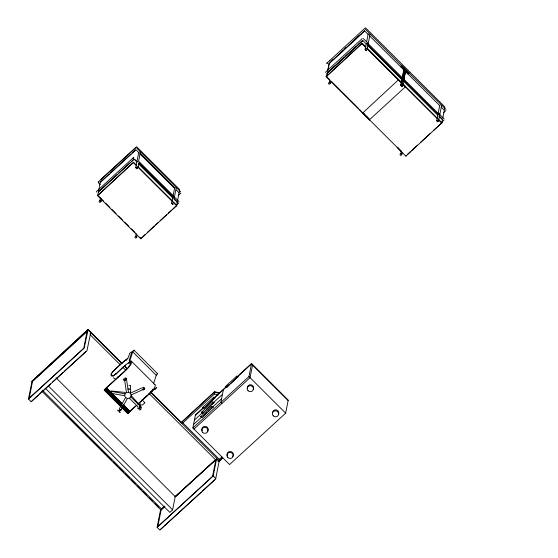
<?xml version="1.0" encoding="UTF-8"?>
<svg xmlns="http://www.w3.org/2000/svg" width="558" height="558" viewBox="0 0 558 558"><rect width="100%" height="100%" fill="white"/><g stroke="black" fill="none" stroke-linecap="round" stroke-linejoin="round"><path stroke-width="0.84" d="M127.873 358.382L129.77 353.402M96.401 192.078L96.708 191.282L133.676 157.412M125.641 379.21C123.785 380.144 125.878 380.786 126.017 378.917L125.662 378.568C125.097 379.203 125.292 381.135 125.006 379.747M124.685 395.762L125.027 393.857L126.478 392.525L128.486 392.281L130.279 393.216L131.179 394.966L130.837 396.877L129.386 398.203L127.384 398.454L125.585 397.519L124.685 395.762L112.27 393.523M137.826 166.542L176.823 205.428L140.825 238.789L97.566 195.656L133.564 162.294L136.612 165.328M97.796 194.993L100.377 181.845M101.521 199.039L101.019 201.605L100.454 202.115A0.788 0.746 11.1 0 1 99.345 202.087A0.788 0.746 11.1 0 1 99.359 201.026L99.924 200.51L100.398 198.09M88.094 329.436L31.904 381.302L88.094 329.436L122 363.244M97.566 195.656L133.564 162.294M138.565 163.78L172.68 197.797L173.245 197.281A0.788 0.746 11.1 0 1 174.354 197.316L139.075 162.141L138.028 167.498L136.856 168.76L135.761 167.672L136.87 162.022L137.435 161.506M137.122 160.739L138.733 152.522L139.298 152.013M140.449 151.811L138.586 161.311L174.41 197.03L176.272 187.53M137.254 235.232L136.285 237.827A0.788 0.746 11.1 0 1 135.175 237.799A0.788 0.746 11.1 0 1 135.189 236.738L135.754 236.222L136.25 233.669M109.793 393.592L110.798 392.141L111.154 392.49L110.149 393.941L109.919 392.944M110.275 393.292C109.64 394.36 110.986 393.697 110.142 393.32M140.825 238.789L145.408 234.214M119.14 410.807L120.144 409.356L120.493 409.705L119.489 411.155L119.266 410.158M119.614 410.507C119.817 412.104 119.335 409.809 119.837 410.883M130.098 389.575L130.656 386.715M130.565 391.786L130.279 393.216L142.325 387.726M173.245 203.97L172.68 204.479L171.585 203.391L172.785 197.281L139.277 163.864M172.945 196.458L174.584 188.22L175.121 187.732M176.607 205.414L179.02 193.089M179.223 192.343L179.132 192.81L176.23 189.915M179.348 191.45L179.627 189.497L136.591 146.712L100.858 179.383M143.078 387.385A1.018 0.97 11.1 0 1 144.438 387.852A1.018 0.97 11.1 0 1 143.978 389.142L143.162 389.889L142.743 389.582L143.315 388.528M139.486 408.01L139.361 408.658L139.005 408.31L140.009 406.859L140.365 407.207C140.197 408.044 139.242 409.286 139.354 408.038M139.5 407.486L139.639 406.901M142.743 389.582C143.664 388.926 143.05 390.767 143.225 389.282M144.103 388.48C143.455 389.791 143.706 387.454 144.103 388.48L143.978 389.128L143.685 388.145M161.129 509.733L157.816 526.633L213.219 475.869L216.595 458.927L175.212 496.592L172.617 509.81L169.813 512.384L45.721 388.647M219.043 461.696L215.625 479.113L159.853 530.093L157.112 527.324L160.446 510.312L164.791 506.141L161.562 509.342L164.652 506.511M217.878 461.215L219.42 460.943L219.329 459.269L182.885 422.929L181.092 422.72L214.551 391.681A49.857 47.521 11.1 0 1 219.224 392.965M236.871 376.964L251.532 363.53L288.214 400.107L285.654 413.157L229.561 464.556L192.873 427.972L195.433 414.929L203.084 407.919M201.787 417.698L201.884 417.238L200.692 416.61L211.914 406.329L213.1 406.956L201.787 417.698L200.692 416.61M202.659 413.276L202.749 412.808L201.564 412.181L212.779 401.9L213.972 402.527L202.659 413.276L201.564 412.181M203.572 408.616L214.886 397.868L213.7 397.24L202.477 407.521L203.572 408.616L214.886 397.868M214.551 391.681L214.467 393.99L182.885 422.929M223.388 389.693L220.919 402.276L222.014 403.364M226.618 387.496L237.931 376.755L236.745 376.127L225.523 386.408L226.618 387.496L229.205 384.748M215.953 459.374L212.521 476.504M150.262 391.988L219.42 460.943L222.077 458.125M192.873 427.972L248.973 376.573L251.532 363.53M252.53 365.085L250.068 377.668L193.968 429.067M402.918 84.007L405.387 86.469L405.289 86.936L369.389 119.831L326.13 76.69L362.198 43.266L365.846 46.9M327.204 73.07L326.681 76.334M327.525 71.431L328.976 64.037M326.744 76.544L327.225 74.075M327.874 70.789L329.164 64.219M330.796 81.342L329.827 83.944A0.788 0.746 11.1 0 1 328.718 83.916A0.788 0.746 11.1 0 1 328.732 82.856L329.29 82.34L329.792 79.787L326.221 76.23M326.13 76.69L362.128 43.329L365.776 46.97M328.788 63.724L364.709 30.425M366.78 50.087L366.222 50.597L365.127 49.509L366.222 43.915L366.787 43.398M366.648 41.752L368.099 34.359L368.657 33.85M366.997 49.725L368.085 44.166M368.182 43.677L369.968 34.582L369.752 34.938M402.939 83.888L441.929 122.767L405.938 156.128L362.679 112.995L362.77 112.528M369.389 119.831L369.48 119.363L366.62 117.068L359.443 109.354M362.679 112.995L398.6 79.703M401.104 67.134L401.195 66.667L403.887 69.631L402.234 78.078M402.116 86.253L400.874 85.011L402.074 78.901L402.981 78.232L404.766 69.136L403.846 69.869M400.951 85.228L402.046 79.634L367.317 45.01L367.882 44.494A0.788 0.746 11.1 0 0 367.896 43.433L403.169 78.608L402.116 83.965L400.951 85.228L402.046 86.323L402.604 85.806M402.471 77.471L403.943 70.064L404.48 69.569M407.752 73.907L407.842 73.44M402.367 152.571L401.397 155.166A0.788 0.746 11.1 0 1 400.288 155.138A0.788 0.746 11.1 0 1 400.302 154.078L400.86 153.562L401.362 151.009M405.938 156.128L406.029 155.661M438.351 121.309L437.786 121.825L436.691 120.73L439.69 105.567L440.227 105.071M439.146 114.892L439.474 113.246M438.56 120.947L439.662 115.353M439.753 114.899L441.531 105.804L441.322 106.166M444.335 109.682L444.238 110.149L441.343 107.255M441.838 122.879L442.487 119.586M442.808 117.947L444.259 110.554M444.58 108.908L444.803 106.878L365.706 28.012M129.163 360.342L131.848 352.161L134.018 350.173L157.558 373.651L156.268 375.318L153.52 383.73M129.749 361.019L132.72 351.833L156.268 375.318M111.879 392.56L111.488 393.23M126.743 378.987L126.352 379.656M121.219 409.774L120.828 410.444M144.829 388.549L144.438 389.219M141.09 407.277L140.7 407.947M106.18 388.005C106.787 389.024 102.295 391.486 105.413 388.598A54.83 9.535 -45.1 0 1 110.456 383.974A266.794 46.384 -45.1 0 0 115.611 379.328M127.942 413.199L127.761 413.659L130.077 411.406A44.703 7.77 -45.1 0 1 133.508 408.282L135.629 406.377A267.805 46.558 -45.1 0 0 136.745 405.373M329.625 60.745L329.855 60.445L329.806 60.934M139.87 407.647L139.626 407.221M119.363 408.742L125.585 397.519M121.163 409.677L127.384 398.454M117.843 409.956L117.654 410.458L118.359 411.162M123.555 378.896L123.172 379.67L123.876 380.375M141.927 400.407L139.8 402.22M407.996 73.356L407.8 73.67L405.61 71.487M366.243 116.05L369.563 119.831L369.48 119.363M405.575 70.664L405.792 70.301L403.804 79.696M403.713 80.157L405.812 69.827L409.467 73.677L409.467 73.196L409.621 73.754L365.26 29.072M141.404 408.651L140.888 409.237M444.168 119.935L441.49 122.425M139.925 407.612L140.365 407.207M125.438 380.033C124.65 379.838 125.683 378.77 125.885 379.566M139.786 408.323C138.998 408.128 140.03 407.068 140.232 407.856M98.578 181.789L135.538 147.912M143.525 389.596C142.925 388.954 144.048 388.577 143.022 389.372M150.018 392.846L150.779 392.03A7.261 1.262 -45.1 0 0 151.734 390.914M100.245 182.173L109.208 173.957M110.484 172.785L130.97 154.022M132.246 152.85L135.448 149.914M100.154 182.633L135.999 149.795L138.733 152.522M98.382 191.666L116.943 174.661M118.861 172.903L129.742 162.936M131.667 161.171L133.585 159.414M98.292 192.133L134.136 159.288M135.761 167.672L136.326 167.156M174.34 198.376L173.775 198.892L177.256 202.359M178.253 195.53L180.806 193.194M171.585 203.391L172.15 202.875M327.232 62.845L365.169 27.998M331.438 60.913L333.356 59.155M340.394 52.703L342.954 50.36M344.872 48.602L346.155 47.43M353.193 40.978L356.388 38.049M357.671 36.877L358.947 35.705M329.185 63.612L364.527 31.227M176.384 205.086L178.93 202.749M147.333 232.449L154.385 225.99M155.661 224.811L158.228 222.461M160.153 220.703L166.563 214.83M168.488 213.065L171.69 210.129M172.973 208.95L176.823 205.428M325.342 72.373L362.295 38.509M339.808 61.031L342.368 58.688M353.249 48.72L355.809 46.377M329.311 71.012L335.735 65.126M337.025 63.947L344.091 57.474M345.374 56.295L355.655 46.872M358.229 44.521L362.728 40.399M326.911 73.279L362.742 40.441L366.222 43.915M327.309 73.161L362.651 40.783M365.127 49.509L365.685 48.992M366.948 48.204L401.683 82.779M31.952 400.951L38.369 395.071M39.653 393.892L50.569 383.89M52.494 382.125L63.403 372.13M64.693 370.951L85.876 351.54M402.709 78.601L402.151 79.117L367.422 44.487L402.172 79.097M400.874 85.011L401.432 84.495M401.969 86.099L403.134 84.844L404.187 79.48L439.46 114.655A0.788 0.746 11.1 0 0 438.351 114.627L437.793 115.136L403.671 81.119M111.154 392.49L110.756 392.602M438.455 114.104L437.89 114.62L403.776 80.596L437.918 114.599M443.366 112.869L445.912 110.533M120.054 410.109L120.493 409.705M436.691 120.73L437.256 120.214M407.312 154.489L410.514 151.553M411.797 150.381L417.565 145.094M420.774 142.151L430.392 133.341M433.594 130.405L441.929 122.767M139.13 407.661L140.009 406.859M181.092 422.72L214.46 392.148A49.857 47.521 11.1 0 1 219.134 393.432M213.916 397.987L226.032 386.889M195.342 415.389L203.628 407.8M213.191 399.04L228.487 385.02M237.415 376.845L251.435 363.99L288.123 400.574M230.454 383.604L237.931 376.755M194.428 420.055L203.349 411.874M213.554 402.527L222.475 394.353M206.488 409.384L210.226 405.952M211.475 404.815L213.972 402.527M193.556 424.478L201.843 416.889M212.047 407.542L221.61 398.782M203.126 416.094L206.865 412.669M208.113 411.525L213.1 406.956M160.439 510.368L164.736 506.434M219.329 459.269L221.854 456.953M219.42 460.943L222.628 458.006M160.551 529.361L201.264 492.058M202.54 490.894L214.628 479.817M215.82 478.722L213.219 475.869L157.119 527.366M133.599 157.684L133.041 158.2L136.87 162.022M401.983 79.362L403.692 78.65L403.371 78.329L405.185 69.059L401.209 65.23L445.919 109.361M175.093 496.732L215.521 459.764L149.146 393.571M142.074 400.149L142.597 399.674A266.794 46.384 -45.1 0 0 146.043 396.515M110.324 393.16L110.672 392.79L111.021 393.139M119.663 410.374L120.012 409.997L120.368 410.353M179.271 493.146L175.156 496.885L216.588 459.025L219.273 461.696M129.93 353.137L131.339 351.91M90.089 333.607L90.598 333.286L86.943 350.794L31.171 401.739M140.602 409.509L139.716 410.102L138.928 409.37M125.362 380.096L124.929 379.81M139.709 408.386L139.277 408.1L139.556 408.512M363.837 113.818L369.563 119.831M129.679 361.542L130.405 361.145L128.194 363.377M156.38 387.461L155.863 387.887A38.293 6.661 -45.1 0 0 154.622 388.905M120.458 412.243L119.851 412.599L119.063 411.867M132.051 352.342L134.018 350.173M157.091 373.846L157.558 373.651M144.348 402.841L144.815 402.646L142.688 404.885A37.037 6.438 -45.1 0 1 140.135 403.574M131.179 394.966L143.225 389.484M118.122 376.587L116.252 378.77A37.037 6.438 -45.1 0 1 113.699 377.459M156.596 387.322C157.6 387.447 153.729 390.705 154.984 388.807L154.447 389.254A37.56 6.529 -45.1 0 0 148.163 394.743A37.609 6.543 -45.1 0 0 144.292 398.391L142.743 399.919A4.143 0.718 -45.1 0 0 142.137 400.581M154.168 384.588L154.44 384.56A19.042 3.313 -45.1 0 1 155.257 385.564A22.125 3.843 -45.1 0 1 154.517 387.496L154.141 388.18A8.83 1.535 -45.1 0 1 153.422 389.268L153.129 389.665A8.83 1.535 -45.1 0 1 151.295 391.876L149.432 393.767A267.805 46.558 -45.1 0 1 137.882 404.341M397.61 147.563L397.247 147.431L397.784 147.472M136.612 147.989L180.813 192.022M401.718 65.328L401.209 65.607L401.76 66.158M111.028 390.956L125.306 392.427M28.437 399.047L84.209 348.066L87.857 330.552L31.966 381.686L28.43 399.005L31.22 401.781M125.027 393.857L110.958 391.318A1.018 0.97 11.1 0 0 109.787 392.086M214.467 393.99L218.213 394.966M363.356 38.635L367.799 42.959M202.477 407.521L203.663 408.149M405.547 71.563L439.69 105.567M364.618 30.892L368.099 34.359M369.801 36.061L403.943 70.064M439.648 114.467L444.056 118.861M439.571 116.287L442.466 119.182L442.368 119.698L438.888 116.231M367.059 48.114L401.718 82.668M398.579 80.101L401.627 83.135M402.841 84.349L436.963 118.373M438.183 119.586L441.838 123.234M362.037 43.796L365.678 47.437M366.899 48.644L401.593 83.24M402.827 84.474L405.289 86.936M400.944 84.949L402.039 86.037M436.761 120.668L437.856 121.763M365.197 49.446L366.292 50.534M331.48 81.468L358.222 108.133M400.86 153.562L401.955 154.657M329.29 82.34L330.385 83.428M140.567 154.029L173.35 186.721M174.542 197.127L178.951 201.522M139.298 163.843L167.937 192.398M169.151 193.612L172.806 197.26M134.771 159.372L136.961 161.555M174.459 198.948L177.36 201.843M138.705 163.529L173.308 198.034M133.474 162.755L136.515 165.796M137.735 167.009L171.857 201.033M173.071 202.247L176.733 205.895M135.831 167.609L136.926 168.697M171.655 203.328L172.75 204.416M98.536 182.926L100.182 184.565M98.885 196.409L103.788 201.299M105.622 203.126L109.912 207.402M111.746 209.236L116.036 213.512M118.491 215.96L122.774 220.236M124.615 222.063L128.905 226.339M131.353 228.787L135.029 232.449M139.73 237.136L140.916 238.322M99.924 200.51L101.019 201.605M135.754 236.222L136.85 237.317M248.973 376.573L285.654 413.157M236.745 376.127L237.841 377.215M213.7 397.24L214.795 398.335M212.779 401.9L213.874 402.995M211.914 406.329L213.01 407.424M131.465 361.235L155.012 384.713M129.344 362.428L130.551 363.635M130.865 364.165L129.051 362.358L129.533 362.261A19.872 3.453 -45.1 0 1 130.586 363.119A20.548 3.571 -45.1 0 1 129.902 364.911L129.568 365.511A7.261 1.262 -45.1 0 1 127.231 368.552L125.948 369.849A266.794 46.384 -45.1 0 1 117.326 377.766M124.462 365.699L126.317 367.548M150.974 392.135L181.183 422.26M88.004 329.897L121.909 363.711M124.371 366.167L126.84 368.629M90.138 334.737L120.256 364.765M122.718 367.22L125.787 370.282M142.946 389.435L143.301 389.784M142.876 389.484L143.232 389.84M124.859 379.872L125.215 380.221M124.72 379.97L125.138 380.277M142.109 399.947L144.815 402.646M130.837 396.877L140.811 406.817A1.018 0.97 11.1 0 1 141.097 407.514M129.386 398.203L138.189 406.977M139.068 408.268L139.486 408.568M137.519 407.961L138.224 408.665M110.066 391.646L106.529 387.929A44.703 7.77 -45.1 0 1 109.961 384.804L112.032 382.941A268.363 46.656 -45.1 0 0 125.885 370.289L127.747 368.399A8.83 1.535 -45.1 0 0 130.593 364.702L130.97 364.018A22.125 3.843 -45.1 0 0 131.709 362.086A19.042 3.313 -45.1 0 0 130.488 361.131L129.868 361.305A2.288 0.398 -45.1 0 1 129.735 361.305M111.872 393.439L122.139 403.692M123.346 404.878L129.986 411.518M106.383 388.194L110.003 391.807M111.816 393.613L122.076 403.846M123.283 405.052L129.923 411.671M106.243 388.41L109.87 392.023M111.677 393.829L121.944 404.062M123.151 405.261L129.791 411.888M106.048 388.668L109.668 392.281M111.481 394.087L121.749 404.32M122.955 405.526L129.596 412.146M110.1 393.118L110.575 393.606M105.804 388.954L109.424 392.567M111.237 394.373L121.498 404.606M122.704 405.812L129.344 412.432M110.066 393.383L110.421 393.739M109.996 393.446L110.351 393.795M105.525 389.247L121.219 404.899M122.425 406.105L129.065 412.732M105.225 389.533L121.525 405.785M122.739 406.991L128.772 413.011M104.939 389.784L121.239 406.036M122.446 407.242L128.486 413.262M104.681 389.979L120.981 406.238M122.188 407.445L128.228 413.464M104.262 389.937L120.765 406.377M121.972 407.577L128.005 413.604M104.2 390.091L121.1 406.949M121.721 407.64L127.845 413.666M119.44 410.332L119.914 410.821M119.342 410.66L119.691 411.009M119.203 410.758L119.621 411.065M56.058 377.78L175.212 496.592M48.525 386.073L172.617 509.81M42.464 390.237L161.618 509.049M62.845 411.595L88.143 436.816M89.378 438.051L99.861 448.506M101.096 449.741L106.034 454.658M107.269 455.893L111.586 460.197M113.434 462.045L117.759 466.349M118.993 467.583L123.311 471.887M125.159 473.735L129.477 478.039M131.332 479.887L135.029 483.577M137.498 486.039L141.202 489.729M143.05 491.577L146.754 495.267M149.223 497.729L152.306 500.805M155.396 503.881L158.479 506.957M41.773 391.144L160.857 509.886M397.247 147.431L401.272 151.476L397.812 147.472M131.123 395.448L140.881 406.461M366.278 116.559L363.9 113.42M366.564 116.336L369.466 119.761M128.486 392.281L126.422 378.736A1.018 0.97 11.1 0 0 124.476 378.484M124.546 379.831L126.478 392.525M129.798 411.288A54.83 9.535 -45.1 0 1 134.004 407.452A266.794 46.384 -45.1 0 0 135.72 405.91M139.151 402.806A266.794 46.384 -45.1 0 1 138.007 403.846M152.941 389.268A7.261 1.262 -45.1 0 1 152.529 389.882M152.285 390.209A7.261 1.262 -45.1 0 1 152.02 390.558M128.94 362.407A3.641 0.635 -45.1 0 1 128.633 362.435M141.844 400.7A4.931 0.858 -45.1 0 1 142.946 399.507A38.293 6.661 -45.1 0 1 146.887 395.741M148.198 394.527A38.293 6.661 -45.1 0 1 152.09 391.053M125.655 364.939A38.293 6.661 -45.1 0 0 116.51 373.393A4.931 0.858 -45.1 0 0 115.75 374.188M115.694 374.467A4.143 0.718 -45.1 0 1 116.301 373.804L117.85 372.27A37.609 6.543 -45.1 0 1 121.7 368.657L121.728 368.629A37.56 6.529 -45.1 0 1 128.005 363.132M130.195 392.065A1.932 1.841 11.1 0 0 130.774 390.781L130.712 390.3A1.932 1.841 11.1 0 0 127.901 389.1M128.982 385.738A1.011 0.963 11.1 0 1 130.202 385.62M130.412 385.78A1.011 0.963 11.1 0 1 130.663 386.22M119.628 410.904A1.018 0.97 11.1 0 1 118.993 410.465M272.548 412.78A3.139 2.992 11.1 0 1 276.531 409.997A3.139 2.992 11.1 0 1 278.379 414.448M202.317 430.804A3.139 2.992 11.1 0 1 203.286 426.877A3.139 2.992 11.1 0 1 207.478 427.526A3.139 2.992 11.1 0 1 207.241 431.571M227.504 455.921A3.139 2.992 11.1 0 1 228.473 451.994A3.139 2.992 11.1 0 1 232.665 452.643A3.139 2.992 11.1 0 1 232.435 456.688M247.452 388.438A3.139 2.992 11.1 0 1 250.94 384.79A3.139 2.992 11.1 0 1 253.186 389.331M111.53 373.944L111.523 374.195A36.256 6.305 -45.1 0 0 113.518 375.569L115.639 373.804L113.511 376.036A37.037 6.438 -45.1 0 1 110.958 374.732L110.965 374.467A4.931 0.858 -45.1 0 1 113.769 370.658A38.293 6.661 -45.1 0 1 126.68 359.038C129.554 356.827 124.587 362.316 125.808 359.959L125.271 360.405A37.56 6.529 -45.1 0 0 118.987 365.902L118.959 365.922A37.609 6.543 -45.1 0 0 115.115 369.542L113.56 371.07A4.143 0.718 -45.1 0 0 111.551 373.797L111.53 373.937M98.334 182.152L98.306 182.347A0.788 0.739 17.2 0 1 98.543 181.838L98.341 182.152M326.967 63.242L326.939 63.438A0.788 0.739 17.2 0 1 327.169 62.928L326.967 63.242M32.517 381.379L29.211 398.217L83.777 348.227L87.083 331.382L32.517 381.379M174.584 188.22L139.856 153.596L174.556 188.248M273.253 415.856A3.139 2.992 11.1 0 0 278.519 414.664A3.139 2.992 11.1 0 0 274.724 410.883A3.139 2.992 11.1 0 0 273.253 415.856M248.066 390.74A3.139 2.992 11.1 0 0 253.325 389.547A3.139 2.992 11.1 0 0 249.531 385.766A3.139 2.992 11.1 0 0 248.066 390.74M202.624 432.373A3.139 2.992 11.1 0 0 207.89 431.181A3.139 2.992 11.1 0 0 204.095 427.4A3.139 2.992 11.1 0 0 202.624 432.373M227.817 457.49A3.139 2.992 11.1 0 0 233.077 456.298A3.139 2.992 11.1 0 0 229.282 452.517A3.139 2.992 11.1 0 0 227.817 457.49"/></g></svg>
